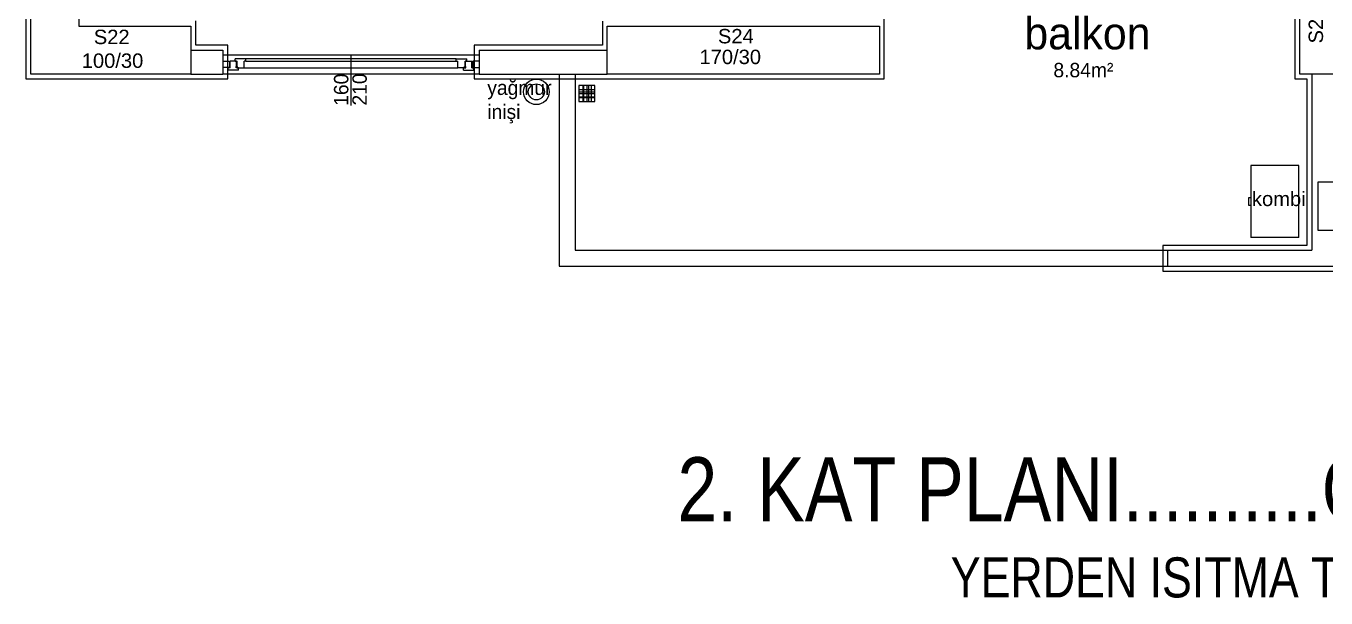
# Model space of a CAD drawing. Header units: centimetres. Extents: x 252602 to 265542, y -444050 to -441150.
# Drawn here: x 256835 to 257647, y -443878 to -443521 of the extents above; entities that cross this region are included whole.
import ezdxf
from ezdxf.enums import TextEntityAlignment as Align

# ---------------------------------------------------------------- set-up
doc = ezdxf.new("R2010")
doc.units = ezdxf.units.CM
for name, color, linetype in [('ROTAS-ISITMA-CIHAZ', 2, 'Continuous'), ('ROTAS-MIMARI', 8, 'Continuous'), ('ROTAS-MIMARI-YAZI', 8, 'Continuous'), ('ROTAS-PAFTA-BASLIK', 7, 'Continuous')]:
    doc.layers.add(name, color=color, linetype=linetype)
doc.styles.add('arial_1_18', font='arial.ttf', dxfattribs={"height": 0.2})
doc.styles.add('ROTAS-YAZI', font='arial.ttf')

msp = doc.modelspace()

# ---------------------------------------------------------------- linework, layer by layer
at = {"layer": 'ROTAS-ISITMA-CIHAZ'}
msp.add_lwpolyline([(257641.6, -443648.2), (257681.6, -443648.2), (257681.6, -443618.2), (257641.6, -443618.2)], close=True, dxfattribs=at)
at = {"layer": 'ROTAS-MIMARI', "ltscale": 0.03}
for p, q in [((257370.82, -443553.76), (257370.82, -443443.76)), ((256834.82, -443450.73), (256834.82, -443553.76)), ((257627.32, -443487.76), (257627.32, -443553.76)), ((256940.82, -443532.76), (256940.82, -443517.58)), ((257194.82, -443517.76), (257194.82, -443532.76)), ((256960.82, -443532.76), (256940.82, -443532.76)), ((256960.82, -443553.76), (256960.82, -443532.76)), ((257194.82, -443532.76), (257114.82, -443532.76)), ((257114.82, -443532.76), (257114.82, -443553.76)), ((256937.82, -443535.76), (256957.82, -443535.76)), ((256957.82, -443535.76), (256957.82, -443550.76)), ((257117.82, -443538.95), (256957.82, -443538.95)), ((256957.82, -443538.95), (256957.82, -443550.76)), ((256972.22, -443541.36), (256965.42, -443541.36)), ((256965.42, -443542.76), (256965.42, -443541.36)), ((257103.42, -443541.36), (256972.22, -443541.36)), ((256972.22, -443542.76), (256972.22, -443541.36)), ((257037.82, -443570.4), (257037.82, -443538.95)), ((257103.42, -443542.76), (257103.42, -443541.36)), ((257103.42, -443541.36), (257110.22, -443541.36)), ((257110.22, -443542.76), (257110.22, -443541.36)), ((257117.82, -443535.76), (257197.82, -443535.76)), ((257117.82, -443535.76), (257117.82, -443550.76)), ((257117.82, -443538.95), (257117.82, -443550.76)), ((256957.82, -443542.76), (256961.82, -443542.76)), ((256961.82, -443546.76), (256957.82, -443546.76)), ((256962.32, -443546.96), (256961.12, -443546.96)), ((256961.12, -443548.36), (256961.12, -443546.96)), ((256967.52, -443548.36), (256961.12, -443548.36)), ((256961.82, -443542.76), (256961.82, -443546.76)), ((256962.32, -443546.96), (256962.32, -443542.76)), ((256966.32, -443542.76), (256962.32, -443542.76)), ((256965.42, -443542.76), (256966.62, -443542.76)), ((256966.02, -443546.96), (256966.02, -443545.96)), ((256966.32, -443545.96), (256966.02, -443545.96)), ((256967.52, -443546.96), (256966.02, -443546.96)), ((256966.32, -443545.96), (256966.32, -443542.76)), ((256966.62, -443545.96), (256966.62, -443542.76)), ((256966.92, -443545.96), (256966.62, -443545.96)), ((256966.62, -443546.96), (256966.62, -443546.46)), ((256966.92, -443546.46), (256966.62, -443546.46)), ((256966.62, -443546.96), (256971.02, -443546.96)), ((256966.92, -443546.46), (256966.92, -443545.96)), ((256967.52, -443548.36), (256967.52, -443546.96)), ((256972.22, -443542.76), (256971.02, -443542.76)), ((256971.02, -443546.96), (256971.02, -443542.76)), ((256971.02, -443546.96), (257104.62, -443546.96)), ((256972.22, -443542.76), (257103.42, -443542.76)), ((257103.42, -443542.76), (257104.62, -443542.76)), ((257104.62, -443546.96), (257104.62, -443542.76)), ((257109.02, -443546.96), (257104.62, -443546.96)), ((257108.12, -443548.36), (257108.12, -443546.96)), ((257108.12, -443546.96), (257109.62, -443546.96)), ((257108.12, -443548.36), (257114.52, -443548.36)), ((257108.72, -443546.46), (257108.72, -443545.96)), ((257108.72, -443545.96), (257109.02, -443545.96)), ((257108.72, -443546.46), (257109.02, -443546.46)), ((257110.22, -443542.76), (257109.02, -443542.76)), ((257109.02, -443545.96), (257109.02, -443542.76)), ((257109.02, -443546.96), (257109.02, -443546.46)), ((257109.32, -443542.76), (257113.32, -443542.76)), ((257109.32, -443545.96), (257109.32, -443542.76)), ((257109.32, -443545.96), (257109.62, -443545.96)), ((257109.62, -443546.96), (257109.62, -443545.96)), ((257113.32, -443546.96), (257113.32, -443542.76)), ((257113.32, -443546.96), (257114.52, -443546.96)), ((257117.82, -443542.76), (257113.82, -443542.76)), ((257113.82, -443542.76), (257113.82, -443546.76)), ((257113.82, -443546.76), (257117.82, -443546.76)), ((257114.52, -443548.36), (257114.52, -443546.96)), ((256834.82, -443553.76), (256937.82, -443553.76)), ((256937.82, -443550.76), (256957.82, -443550.76)), ((256937.82, -443553.76), (256960.82, -443553.76)), ((257117.82, -443550.76), (256957.82, -443550.76)), ((257114.82, -443553.76), (257197.82, -443553.76)), ((257117.82, -443550.76), (257197.82, -443550.76)), ((257167.82, -443550.76), (257167.82, -443670.76)), ((257177.82, -443550.76), (257177.82, -443660.76)), ((257190.1, -443557.89), (257180.1, -443557.89)), ((257180.1, -443557.89), (257180.1, -443567.89)), ((257190.1, -443557.89), (257180.1, -443557.89)), ((257180.1, -443557.89), (257180.1, -443567.89)), ((257182.57, -443557.89), (257182.57, -443567.89)), ((257183.1, -443557.89), (257183.1, -443567.89)), ((257185.18, -443557.89), (257185.18, -443567.89)), ((257186.1, -443557.89), (257186.1, -443567.89)), ((257187.8, -443557.89), (257187.8, -443567.89)), ((257190.1, -443567.89), (257190.1, -443557.89)), ((257190.1, -443567.89), (257190.1, -443557.89)), ((257197.82, -443553.76), (257370.82, -443553.76)), ((257627.32, -443553.76), (257634.82, -443553.76)), ((257634.82, -443553.76), (257634.82, -443657.76)), ((257637.82, -443550.76), (257637.82, -443660.76)), ((257180.1, -443560.36), (257190.1, -443560.36)), ((257180.1, -443561.89), (257190.1, -443561.89)), ((257180.1, -443562.89), (257190.1, -443562.89)), ((257180.1, -443564.89), (257190.1, -443564.89)), ((257180.1, -443565.42), (257190.1, -443565.42)), ((257180.1, -443567.89), (257190.1, -443567.89)), ((257180.1, -443567.89), (257190.1, -443567.89)), ((257599.82, -443607.76), (257599.82, -443652.76)), ((257629.82, -443607.76), (257599.82, -443607.76)), ((257629.82, -443652.76), (257629.82, -443607.76)), ((257598.53, -443632.76), (257598.53, -443627.77)), ((257598.53, -443627.77), (257599.82, -443627.77)), ((257599.82, -443632.76), (257598.53, -443632.76)), ((257629.82, -443652.76), (257599.82, -443652.76)), ((257177.82, -443660.76), (257547.82, -443660.76)), ((257634.82, -443657.76), (257544.82, -443657.76)), ((257544.82, -443657.76), (257544.82, -443673.76)), ((257547.82, -443660.76), (257547.82, -443670.76)), ((257547.82, -443660.76), (257637.82, -443660.76)), ((257167.82, -443670.76), (257547.82, -443670.76)), ((257547.82, -443670.76), (257747.82, -443670.76)), ((257544.82, -443673.76), (257750.82, -443673.76))]:
    msp.add_line(p, q, dxfattribs=at)
for points in [[(256837.82, -443550.76), (256837.82, -443450.76)], [(256867.82, -443450.76), (256867.82, -443520.76)], [(257630.32, -443550.76), (257630.32, -443490.76)], [(256867.82, -443520.76), (256937.82, -443520.76)], [(256937.82, -443520.76), (256937.82, -443550.76)], [(257197.82, -443550.76), (257197.82, -443520.76)], [(257197.82, -443520.76), (257367.82, -443520.76)], [(257367.82, -443520.76), (257367.82, -443550.76)], [(256937.82, -443550.76), (256837.82, -443550.76)], [(257167.82, -443550.76), (257167.82, -443651.25)], [(257367.82, -443550.76), (257197.82, -443550.76)], [(257665.32, -443550.76), (257630.32, -443550.76)]]:
    msp.add_lwpolyline(points, dxfattribs=at)
for radius in [8, 5]:
    msp.add_circle((257153.55, -443561.87), radius, dxfattribs=at)

# ---------------------------------------------------------------- texts
at = {"layer": 'ROTAS-MIMARI-YAZI', "ltscale": 0.03, "style": 'arial_1_18'}
msp.add_text('S25', height=9, rotation=90, dxfattribs=at).set_placement((257644.88, -443531.66))
for s, p in [('S22', (256877.17, -443532.08)), ('S24', (257266.96, -443531.6)), ('100/30', (256869.64, -443546.9)), ('170/30', (257255.44, -443544.55)), ('kombi', (257600.49, -443633.18))]:
    msp.add_text(s, height=9, dxfattribs=at).set_placement(p)
at = {"layer": 'ROTAS-MIMARI-YAZI', "ltscale": 0.03}
for s, p in [('160', (257036.15, -443570.6)), ('210', (257047.65, -443570.42))]:
    msp.add_text(s, height=9, rotation=90, dxfattribs=at).set_placement(p)
for s, width, insert, char_height, attachment_point in [('balkon', 237.6489, (257537.14, -443515.34), 20, 3), ('8.84m²', 64.7169, (257476.49, -443543.78), 9, 1), ('yağmur\\Pinişi', 115.95, (257122.91, -443581.59), 9, 7)]:
    msp.add_mtext_dynamic_manual_height_columns(s, width=width, gutter_width=45, heights=[0], dxfattribs=dict(at, insert=insert, char_height=char_height, attachment_point=attachment_point))
at = {"layer": 'ROTAS-PAFTA-BASLIK', "style": 'ROTAS-YAZI', "width": 0.8}
for s, height, p in [('2. KAT PLANI..........ÖLÇEK: 1 / 50', 40, (257587, -443810)), ('YERDEN ISITMA TESİSATI', 25, (257587, -443865))]:
    msp.add_text(s, height=height, dxfattribs=at).set_placement(p, align=Align.MIDDLE_CENTER)

doc.saveas('drawing.dxf')
